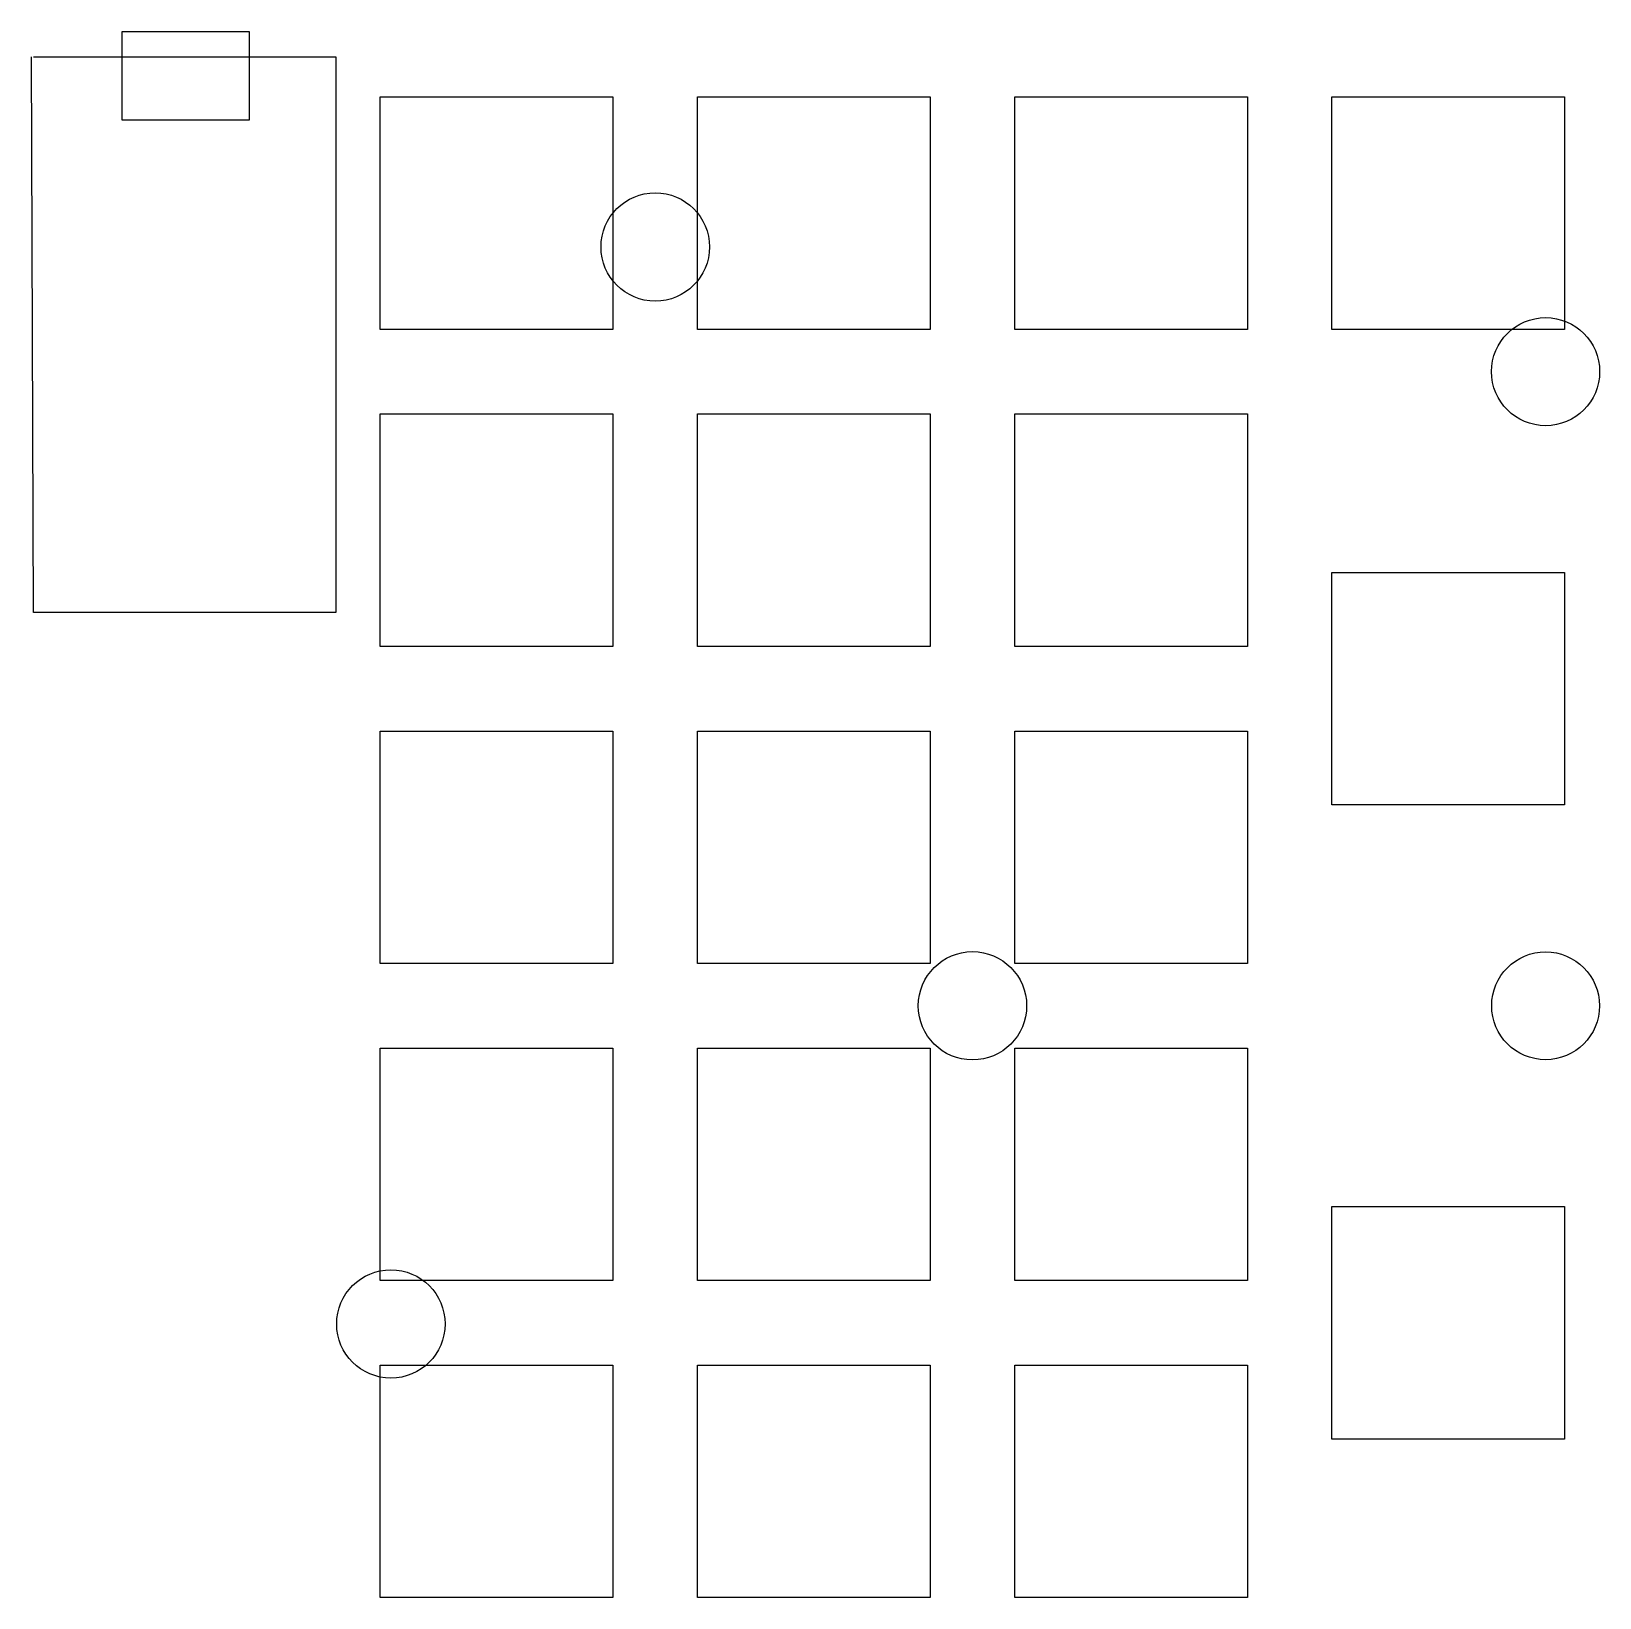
# Model space of a CAD drawing. Extents: x 66 to 160.2, y -153.3 to -59.2.
import ezdxf

# ---------------------------------------------------------------- set-up
doc = ezdxf.new("R2010")
doc.units = 0
doc.header["$MEASUREMENT"] = 0
doc.layers.add('BLACK', color=7, linetype='CONTINUOUS')

msp = doc.modelspace()

# ---------------------------------------------------------------- linework, layer by layer
at = {"layer": 'BLACK', "linetype": 'CONTINUOUS'}
for p, q in [((71.501, -64.516), (71.501, -59.182)), ((71.501, -59.182), (79.121, -59.182)), ((79.121, -59.182), (79.121, -64.516)), ((66.167, -94.107), (66.04, -60.706)), ((66.167, -60.706), (84.328, -60.706)), ((84.328, -60.706), (84.328, -94.107)), ((86.995, -63.119), (100.965, -63.119)), ((86.995, -77.089), (86.995, -63.119)), ((100.965, -63.119), (100.965, -77.089)), ((106.045, -63.119), (120.015, -63.119)), ((106.045, -77.089), (106.045, -63.119)), ((120.015, -63.119), (120.015, -77.089)), ((125.095, -63.119), (139.065, -63.119)), ((125.095, -77.089), (125.095, -63.119)), ((139.065, -63.119), (139.065, -77.089)), ((144.145, -63.119), (158.115, -63.119)), ((144.145, -77.089), (144.145, -63.119)), ((158.115, -63.119), (158.115, -77.089)), ((79.121, -64.516), (71.501, -64.516)), ((100.965, -77.089), (86.995, -77.089)), ((120.015, -77.089), (106.045, -77.089)), ((139.065, -77.089), (125.095, -77.089)), ((158.115, -77.089), (144.145, -77.089)), ((86.995, -82.169), (100.965, -82.169)), ((86.995, -96.139), (86.995, -82.169)), ((100.965, -82.169), (100.965, -96.139)), ((106.045, -82.169), (120.015, -82.169)), ((106.045, -96.139), (106.045, -82.169)), ((120.015, -82.169), (120.015, -96.139)), ((125.095, -82.169), (139.065, -82.169)), ((125.095, -96.139), (125.095, -82.169)), ((139.065, -82.169), (139.065, -96.139)), ((144.145, -105.664), (144.145, -91.694)), ((144.145, -91.694), (158.115, -91.694)), ((158.115, -91.694), (158.115, -105.664)), ((84.328, -94.107), (66.167, -94.107)), ((100.965, -96.139), (86.995, -96.139)), ((120.015, -96.139), (106.045, -96.139)), ((139.065, -96.139), (125.095, -96.139)), ((86.995, -101.219), (100.965, -101.219)), ((86.995, -115.189), (86.995, -101.219)), ((100.965, -101.219), (100.965, -115.189)), ((106.045, -101.219), (120.015, -101.219)), ((106.045, -115.189), (106.045, -101.219)), ((120.015, -101.219), (120.015, -115.189)), ((125.095, -101.219), (139.065, -101.219)), ((125.095, -115.189), (125.095, -101.219)), ((139.065, -101.219), (139.065, -115.189)), ((158.115, -105.664), (144.145, -105.664)), ((100.965, -115.189), (86.995, -115.189)), ((120.015, -115.189), (106.045, -115.189)), ((139.065, -115.189), (125.095, -115.189)), ((86.995, -120.269), (100.965, -120.269)), ((86.995, -134.239), (86.995, -120.269)), ((100.965, -120.269), (100.965, -134.239)), ((106.045, -120.269), (120.015, -120.269)), ((106.045, -134.239), (106.045, -120.269)), ((120.015, -120.269), (120.015, -134.239)), ((125.095, -120.269), (139.065, -120.269)), ((125.095, -134.239), (125.095, -120.269)), ((139.065, -120.269), (139.065, -134.239)), ((144.145, -143.764), (144.145, -129.794)), ((144.145, -129.794), (158.115, -129.794)), ((158.115, -129.794), (158.115, -143.764)), ((100.965, -134.239), (86.995, -134.239)), ((120.015, -134.239), (106.045, -134.239)), ((139.065, -134.239), (125.095, -134.239)), ((86.995, -139.319), (100.965, -139.319)), ((86.995, -153.289), (86.995, -139.319)), ((100.965, -139.319), (100.965, -153.289)), ((106.045, -139.319), (120.015, -139.319)), ((106.045, -153.289), (106.045, -139.319)), ((120.015, -139.319), (120.015, -153.289)), ((125.095, -139.319), (139.065, -139.319)), ((125.095, -153.289), (125.095, -139.319)), ((139.065, -139.319), (139.065, -153.289)), ((158.115, -143.764), (144.145, -143.764)), ((100.965, -153.289), (86.995, -153.289)), ((120.015, -153.289), (106.045, -153.289)), ((139.065, -153.289), (125.095, -153.289))]:
    msp.add_line(p, q, dxfattribs=at)
at = {"layer": 'BLACK'}
for centre, radius in [((103.505, -72.136), 3.255), ((156.972, -79.629), 3.245), ((122.555, -117.729), 3.253), ((156.972, -117.729), 3.238), ((87.63, -136.843), 3.255)]:
    msp.add_circle(centre, radius, dxfattribs=at)

doc.saveas('drawing.dxf')
